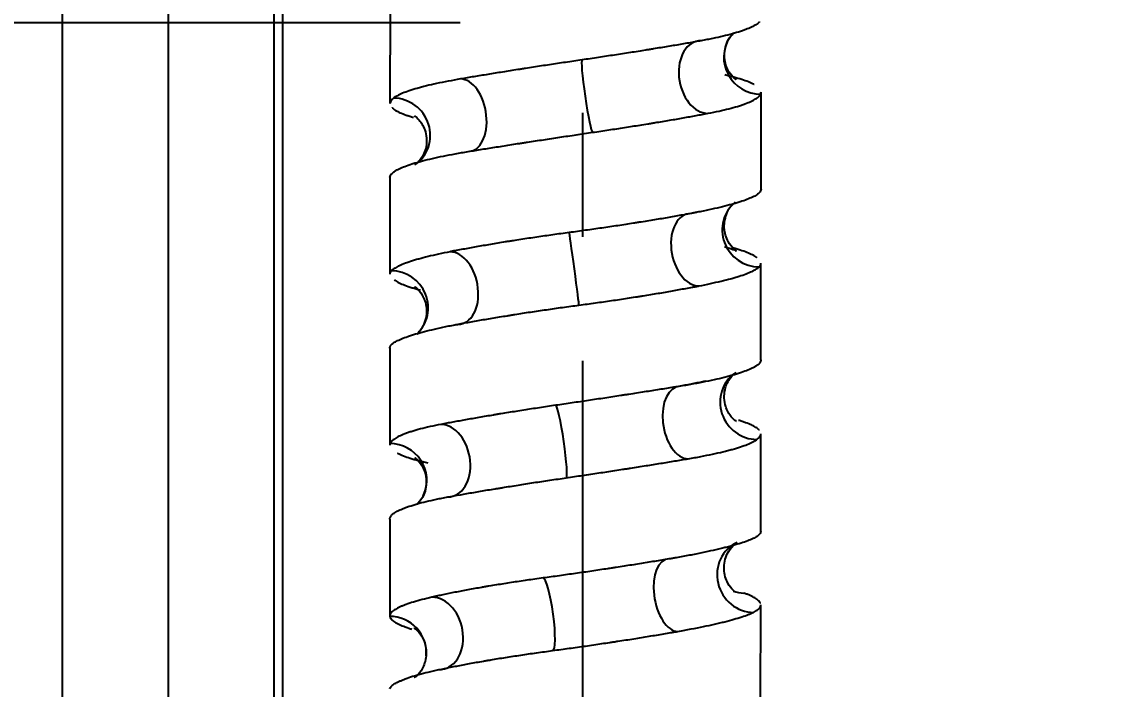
# Model space of a CAD drawing. Header units: millimetres. Extents: x 6110 to 6704, y -2661 to -1821.
# Drawn here: x 6332.27 to 6343.37, y -2348.56 to -2341.72 of the extents above; entities that cross this region are included whole.
import ezdxf

# ---------------------------------------------------------------- set-up
doc = ezdxf.new("R2010")
doc.units = ezdxf.units.MM
doc.header["$LTSCALE"] = 0.1
doc.linetypes.add('CENTERX2', pattern=[101.6, 63.5, -12.7, 12.7, -12.7])
doc.linetypes.add('HIDDEN2', pattern=[4.7625, 3.175, -1.5875])
doc.layers.add('1', color=4, linetype='HIDDEN2', lineweight=13)
doc.layers.add('DIM', color=3, linetype='Continuous', lineweight=9)
doc.layers.add('CENTER', color=1, linetype='CENTERX2')
doc.styles.get("Standard").update_dxf_attribs({"font": 'arial.ttf'})
doc.dimstyles.new('ISO-25', dxfattribs={"dimtxt": 2.5, "dimasz": 2.5, "dimexe": 1.25, "dimexo": 0.625, "dimtad": 1, "dimlfac": 5, "dimtxsty": 'Standard', "dimcen": 2.5, "dimadec": 0, "dimazin": 0, "dimtfac": 1, "dimtmove": 0, "dimatfit": 3, "dimfxl": 0, "dimarcsym": 0})

# ---------------------------------------------------------------- blocks, each defined once
blk = doc.blocks.new('*D85')
at = {"layer": 'Defpoints', "color": 0}
for p in [(6324.46, -2027.378), (6392.692, -2027.378), (6311.704, -2532.542)]:
    blk.add_point(p, dxfattribs=at)
at = {"layer": 'DIM', "color": 0, "lineweight": -2}
for p, q in [((6325.085, -2027.378), (6393.942, -2027.378)), ((6392.692, -2527.542), (6392.692, -2032.378)), ((6312.329, -2532.542), (6393.942, -2532.542))]:
    blk.add_line(p, q, dxfattribs=at)
at = {"layer": 'DIM', "color": 0}
for points in [[(6391.858, -2032.378), (6393.525, -2032.378), (6392.692, -2027.378)], [(6391.858, -2527.542), (6393.525, -2527.542), (6392.692, -2532.542)]]:
    blk.add_solid(points, dxfattribs=at)
at = {"layer": 'DIM', "color": 0, "insert": (6389.062, -2279.96), "char_height": 5, "attachment_point": 5, "rotation": 90}
blk.add_mtext('2020,7', dxfattribs=at)
blk = doc.blocks.new('*D93')
at = {"layer": 'Defpoints', "color": 0}
for p in [(6325.085, -2027.378), (6402.037, -2595.98), (6423.82, -2595.98)]:
    blk.add_point(p, dxfattribs=at)
at = {"layer": 'DIM', "color": 0, "lineweight": -2}
for p, q in [((6325.71, -2027.378), (6425.07, -2027.378)), ((6423.82, -2032.378), (6423.82, -2590.98)), ((6402.662, -2595.98), (6425.07, -2595.98))]:
    blk.add_line(p, q, dxfattribs=at)
at = {"layer": 'DIM', "color": 0}
for points in [[(6422.987, -2032.378), (6424.654, -2032.378), (6423.82, -2027.378)], [(6422.987, -2590.98), (6424.654, -2590.98), (6423.82, -2595.98)]]:
    blk.add_solid(points, dxfattribs=at)
at = {"layer": 'DIM', "color": 0, "insert": (6420.19, -2311.679), "char_height": 5, "attachment_point": 5, "rotation": 90}
blk.add_mtext('2274,4', dxfattribs=at)

msp = doc.modelspace()

# ---------------------------------------------------------------- hatches: boundary and pattern name
at = {"layer": 'DIM'}
h = msp.add_hatch(dxfattribs=at)
h.set_pattern_fill('ANSI31', color=2)
edge = h.paths.add_edge_path()
edge.add_line((6619.617, -2595.98), (6619.617, -1962.206))
edge.add_line((6634.617, -1966.11), (6619.617, -1966.11))
edge.add_line((6634.617, -2610.98), (6634.617, -1966.11))
edge.add_line((6634.617, -2610.98), (6184.457, -2610.98))
edge.add_line((6619.617, -2595.98), (6184.457, -2595.98))
edge.add_line((6184.457, -2610.98), (6184.457, -2595.98))

# ---------------------------------------------------------------- linework, layer by layer
at = {"layer": '1', "color": 7, "linetype": 'Continuous', "lineweight": -3}
for p, q in [((6334.85, -2226.51), (6334.85, -2393.225)), ((6334.939, -2226.51), (6334.939, -2393.225)), ((6332.686, -2394.48), (6332.686, -2226.539)), ((6333.768, -2226.528), (6333.768, -2393.229)), ((6336.04, -2341.564), (6336.039, -2342.559)), ((6320.757, -2341.73), (6336.757, -2341.73)), ((6339.839, -2343.437), (6339.839, -2342.443)), ((6336.039, -2343.318), (6336.038, -2344.307)), ((6339.837, -2345.184), (6339.838, -2344.195)), ((6336.038, -2345.065), (6336.037, -2346.058)), ((6339.836, -2346.938), (6339.837, -2345.942)), ((6336.036, -2346.817), (6336.036, -2347.808)), ((6339.835, -2348.684), (6339.836, -2347.695))]:
    msp.add_line(p, q, dxfattribs=at)
for centre, major_axis, ratio, start_param, end_param in [((6339.26, -2342.288), (0.069, -0.369), 0.68985, 3.013507, 6.154782), ((6339.831, -2342.091), (0.313, -0.206), 0.984842, 3.140149, 5.298348), ((6338.06, -2342.483), (0.054, -0.371), 0.061862, 3.133936, 6.272522), ((6336.801, -2342.679), (0.062, -0.37), 0.593418, 6.183823, 9.325344), ((6336.086, -2342.875), (0.208, -0.312), 0.965241, 0.000554, 2.567663), ((6339.812, -2343.861), (0.237, -0.291), 0.977593, 3.143141, 5.609448), ((6339.161, -2344.057), (0.07, -0.368), 0.63607, 3.021912, 6.160511), ((6337.925, -2344.253), (0.05, -0.372), 0.006233, 6.282227, 9.423756), ((6336.695, -2344.449), (0.071, -0.368), 0.647644, 6.159943, 9.298232), ((6336.06, -2344.645), (0.248, -0.281), 0.979574, 0.02337, 2.427346), ((6339.784, -2345.63), (0.198, -0.318), 0.9618, 3.190735, 5.740808), ((6339.054, -2345.827), (0.061, -0.37), 0.58339, 3.045109, 6.186647), ((6337.79, -2346.022), (0.054, -0.371), 0.077043, 6.273565, 9.411867), ((6336.596, -2346.218), (0.07, -0.368), 0.698825, 6.151494, 9.29281), ((6336.043, -2346.414), (0.328, -0.181), 0.986184, 0.07594, 2.079262), ((6336.043, -2346.414), (0.328, -0.181), 0.986184, 0.005127, 0.075943), ((6339.747, -2347.4), (0.153, -0.343), 0.945123, 3.141639, 5.884159), ((6338.942, -2347.596), (0.064, -0.37), 0.523658, 3.052936, 6.191249), ((6337.656, -2347.792), (0.05, -0.372), 0.14509, 6.263468, 9.4048), ((6339.686, -2347.203), (0.133, 0.351), 0.911804, 3.141529, 3.47138), ((6336.504, -2347.988), (0.081, -0.366), 0.746064, 6.119747, 9.258379), ((6336.036, -2348.184), (0.373, -0.034), 0.991014, 6.282737, 7.944027)]:
    msp.add_ellipse(centre, major_axis=major_axis, ratio=ratio, start_param=start_param, end_param=end_param, dxfattribs=at)
for points, knots in [([(6339.825, -2341.72), (6339.818, -2341.729), (6339.809, -2341.737), (6339.785, -2341.753), (6339.757, -2341.77), (6339.72, -2341.787), (6339.688, -2341.799), (6339.677, -2341.803), (6339.66, -2341.81), (6339.654, -2341.812), (6339.641, -2341.816), (6339.635, -2341.818), (6339.603, -2341.829), (6339.575, -2341.837), (6339.516, -2341.853), (6339.452, -2341.869), (6339.381, -2341.885), (6339.325, -2341.897), (6339.305, -2341.901), (6339.266, -2341.908), (6339.246, -2341.912), (6339.225, -2341.916)], [0, 0, 0, 0, 0.125, 0.125, 0.25, 0.375, 0.375, 0.4375, 0.4375, 0.46875, 0.46875, 0.5, 0.5, 0.625, 0.625, 0.75, 0.875, 0.875, 0.9375, 0.9375, 1, 1, 1, 1]), ([(6339.225, -2341.916), (6339.183, -2341.923), (6339.14, -2341.931), (6339.051, -2341.947), (6338.959, -2341.963), (6338.862, -2341.979), (6338.787, -2341.991), (6338.749, -2341.997), (6338.711, -2342.004), (6338.685, -2342.008), (6338.672, -2342.01), (6338.606, -2342.021), (6338.554, -2342.029), (6338.447, -2342.046), (6338.339, -2342.062), (6338.229, -2342.079), (6338.118, -2342.096), (6338.062, -2342.104), (6338.006, -2342.112)], [0, 0, 0, 0, 0.125, 0.125, 0.25, 0.375, 0.375, 0.4375, 0.46875, 0.46875, 0.5, 0.5, 0.625, 0.625, 0.75, 0.875, 0.875, 1, 1, 1, 1]), ([(6339.587, -2342.315), (6339.587, -2342.315), (6339.577, -2342.309), (6339.52, -2342.259), (6339.456, -2342.129), (6339.468, -2341.978), (6339.502, -2341.908), (6339.517, -2341.885)], [0, 0, 0, 0, 0.174398, 0.375514, 0.598672, 0.859313, 1, 1, 1, 1]), ([(6338.006, -2342.112), (6337.949, -2342.12), (6337.893, -2342.129), (6337.782, -2342.145), (6337.672, -2342.162), (6337.563, -2342.178), (6337.482, -2342.191), (6337.455, -2342.195), (6337.414, -2342.201), (6337.401, -2342.203), (6337.374, -2342.208), (6337.361, -2342.21), (6337.294, -2342.22), (6337.242, -2342.228), (6337.14, -2342.245), (6337.04, -2342.261), (6336.944, -2342.277), (6336.874, -2342.288), (6336.851, -2342.292), (6336.806, -2342.3), (6336.783, -2342.304), (6336.761, -2342.307)], [0, 0, 0, 0, 0.125, 0.125, 0.25, 0.375, 0.375, 0.4375, 0.4375, 0.46875, 0.46875, 0.5, 0.5, 0.625, 0.625, 0.75, 0.875, 0.875, 0.9375, 0.9375, 1, 1, 1, 1]), ([(6339.769, -2342.365), (6339.767, -2342.364), (6339.765, -2342.363), (6339.747, -2342.354), (6339.729, -2342.346), (6339.689, -2342.329), (6339.644, -2342.313), (6339.59, -2342.297), (6339.547, -2342.285), (6339.532, -2342.282), (6339.5, -2342.274), (6339.484, -2342.27), (6339.467, -2342.266)], [0, 0, 0, 0, 0.029862, 0.029862, 0.272397, 0.272397, 0.514931, 0.757466, 0.757466, 0.878733, 0.878733, 1, 1, 1, 1]), ([(6336.761, -2342.307), (6336.716, -2342.315), (6336.674, -2342.323), (6336.593, -2342.338), (6336.515, -2342.354), (6336.445, -2342.37), (6336.395, -2342.383), (6336.37, -2342.389), (6336.347, -2342.395), (6336.332, -2342.399), (6336.324, -2342.402), (6336.288, -2342.412), (6336.261, -2342.42), (6336.211, -2342.437), (6336.166, -2342.454), (6336.13, -2342.471), (6336.107, -2342.483), (6336.1, -2342.488), (6336.09, -2342.494), (6336.086, -2342.496), (6336.08, -2342.5), (6336.078, -2342.502), (6336.075, -2342.504)], [0, 0, 0, 0, 0.125, 0.125, 0.25, 0.375, 0.375, 0.4375, 0.46875, 0.46875, 0.5, 0.5, 0.625, 0.625, 0.75, 0.875, 0.875, 0.9375, 0.9375, 0.96875, 0.96875, 1, 1, 1, 1]), ([(6339.296, -2342.659), (6339.336, -2342.652), (6339.373, -2342.644), (6339.445, -2342.628), (6339.512, -2342.612), (6339.57, -2342.596), (6339.612, -2342.584), (6339.631, -2342.578), (6339.65, -2342.571), (6339.662, -2342.567), (6339.668, -2342.565), (6339.697, -2342.554), (6339.717, -2342.546), (6339.754, -2342.529), (6339.785, -2342.512), (6339.808, -2342.496), (6339.825, -2342.479), (6339.831, -2342.471), (6339.835, -2342.462)], [0, 0, 0, 0, 0.125, 0.125, 0.25, 0.375, 0.375, 0.4375, 0.46875, 0.46875, 0.5, 0.5, 0.625, 0.625, 0.75, 0.875, 0.875, 1, 1, 1, 1]), ([(6336.075, -2342.504), (6336.064, -2342.512), (6336.056, -2342.521), (6336.044, -2342.537), (6336.04, -2342.547), (6336.039, -2342.557), (6336.039, -2342.559)], [0, 0, 0, 0, 0.452947, 0.452947, 0.905893, 1, 1, 1, 1]), ([(6336.06, -2342.601), (6336.061, -2342.602), (6336.062, -2342.603), (6336.072, -2342.613), (6336.083, -2342.621), (6336.11, -2342.637), (6336.142, -2342.654), (6336.183, -2342.669), (6336.217, -2342.681), (6336.229, -2342.685), (6336.254, -2342.693), (6336.267, -2342.697), (6336.281, -2342.7)], [0, 0, 0, 0, 0.030306, 0.030306, 0.272729, 0.272729, 0.515153, 0.757576, 0.757576, 0.878788, 0.878788, 1, 1, 1, 1]), ([(6336.288, -2342.686), (6336.288, -2342.686), (6336.294, -2342.689), (6336.336, -2342.719), (6336.41, -2342.83), (6336.424, -2342.999), (6336.365, -2343.12), (6336.329, -2343.157), (6336.319, -2343.167)], [0, 0, 0, 0, 0.097503, 0.274812, 0.460683, 0.687843, 0.888023, 1, 1, 1, 1]), ([(6338.114, -2342.854), (6338.17, -2342.846), (6338.225, -2342.838), (6338.334, -2342.821), (6338.442, -2342.805), (6338.548, -2342.788), (6338.626, -2342.776), (6338.652, -2342.772), (6338.691, -2342.765), (6338.703, -2342.763), (6338.729, -2342.759), (6338.742, -2342.757), (6338.805, -2342.746), (6338.854, -2342.738), (6338.95, -2342.722), (6339.043, -2342.706), (6339.131, -2342.69), (6339.194, -2342.678), (6339.215, -2342.674), (6339.256, -2342.667), (6339.276, -2342.663), (6339.296, -2342.659)], [0, 0, 0, 0, 0.125, 0.125, 0.25, 0.375, 0.375, 0.4375, 0.4375, 0.46875, 0.46875, 0.5, 0.5, 0.625, 0.625, 0.75, 0.875, 0.875, 0.9375, 0.9375, 1, 1, 1, 1]), ([(6336.84, -2343.051), (6336.887, -2343.043), (6336.934, -2343.035), (6337.031, -2343.02), (6337.13, -2343.004), (6337.234, -2342.988), (6337.313, -2342.975), (6337.339, -2342.971), (6337.38, -2342.965), (6337.393, -2342.963), (6337.42, -2342.959), (6337.434, -2342.957), (6337.502, -2342.946), (6337.557, -2342.938), (6337.667, -2342.921), (6337.778, -2342.904), (6337.889, -2342.888), (6338.001, -2342.871), (6338.057, -2342.863), (6338.114, -2342.854)], [0, 0, 0, 0, 0.125, 0.125, 0.25, 0.375, 0.375, 0.4375, 0.4375, 0.46875, 0.46875, 0.5, 0.5, 0.625, 0.625, 0.75, 0.875, 0.875, 1, 1, 1, 1]), ([(6336.098, -2343.246), (6336.112, -2343.238), (6336.128, -2343.23), (6336.165, -2343.213), (6336.207, -2343.197), (6336.257, -2343.18), (6336.298, -2343.167), (6336.312, -2343.163), (6336.335, -2343.157), (6336.342, -2343.155), (6336.358, -2343.151), (6336.365, -2343.149), (6336.405, -2343.138), (6336.439, -2343.13), (6336.509, -2343.113), (6336.584, -2343.097), (6336.665, -2343.082), (6336.729, -2343.07), (6336.751, -2343.066), (6336.795, -2343.058), (6336.817, -2343.055), (6336.84, -2343.051)], [0, 0, 0, 0, 0.125, 0.125, 0.25, 0.375, 0.375, 0.4375, 0.4375, 0.46875, 0.46875, 0.5, 0.5, 0.625, 0.625, 0.75, 0.875, 0.875, 0.9375, 0.9375, 1, 1, 1, 1]), ([(6336.039, -2343.318), (6336.039, -2343.311), (6336.042, -2343.295), (6336.055, -2343.28), (6336.068, -2343.267), (6336.073, -2343.263), (6336.082, -2343.257), (6336.085, -2343.255), (6336.091, -2343.25), (6336.095, -2343.248), (6336.098, -2343.246)], [0, 0, 0, 0, 0.296421, 0.64821, 0.64821, 0.824105, 0.824105, 0.912053, 0.912053, 1, 1, 1, 1]), ([(6339.804, -2343.489), (6339.793, -2343.497), (6339.78, -2343.505), (6339.748, -2343.52), (6339.713, -2343.536), (6339.668, -2343.552), (6339.631, -2343.565), (6339.618, -2343.569), (6339.597, -2343.575), (6339.59, -2343.577), (6339.576, -2343.581), (6339.569, -2343.584), (6339.532, -2343.594), (6339.501, -2343.602), (6339.435, -2343.619), (6339.365, -2343.636), (6339.287, -2343.653), (6339.226, -2343.665), (6339.205, -2343.669), (6339.174, -2343.676), (6339.163, -2343.678), (6339.141, -2343.682), (6339.13, -2343.684), (6339.119, -2343.686)], [0, 0, 0, 0, 0.125, 0.125, 0.25, 0.375, 0.375, 0.4375, 0.4375, 0.46875, 0.46875, 0.5, 0.5, 0.625, 0.625, 0.75, 0.875, 0.875, 0.9375, 0.9375, 0.96875, 0.96875, 1, 1, 1, 1]), ([(6339.839, -2343.438), (6339.839, -2343.44), (6339.838, -2343.449), (6339.834, -2343.458), (6339.823, -2343.474), (6339.814, -2343.482), (6339.804, -2343.489)], [0, 0, 0, 0, 0.087637, 0.543818, 0.543818, 1, 1, 1, 1]), ([(6339.119, -2343.686), (6339.075, -2343.694), (6339.03, -2343.702), (6338.937, -2343.719), (6338.841, -2343.736), (6338.741, -2343.752), (6338.664, -2343.765), (6338.639, -2343.769), (6338.599, -2343.775), (6338.586, -2343.777), (6338.56, -2343.781), (6338.546, -2343.784), (6338.48, -2343.794), (6338.426, -2343.802), (6338.318, -2343.819), (6338.209, -2343.835), (6338.098, -2343.85), (6337.987, -2343.866), (6337.931, -2343.874), (6337.875, -2343.881)], [0, 0, 0, 0, 0.125, 0.125, 0.25, 0.375, 0.375, 0.4375, 0.4375, 0.46875, 0.46875, 0.5, 0.5, 0.625, 0.625, 0.75, 0.875, 0.875, 1, 1, 1, 1]), ([(6339.465, -2344.025), (6339.503, -2344.037), (6339.562, -2344.055), (6339.596, -2344.074), (6339.562, -2344.055), (6339.495, -2343.978), (6339.449, -2343.832), (6339.472, -2343.723), (6339.493, -2343.677)], [0, 0, 0, 0, 0.194379, 0.404429, 0.547427, 0.681502, 0.834881, 1, 1, 1, 1]), ([(6337.875, -2343.881), (6337.818, -2343.889), (6337.762, -2343.896), (6337.651, -2343.912), (6337.541, -2343.928), (6337.433, -2343.944), (6337.352, -2343.956), (6337.326, -2343.96), (6337.286, -2343.967), (6337.273, -2343.969), (6337.246, -2343.973), (6337.233, -2343.975), (6337.168, -2343.986), (6337.117, -2343.994), (6337.018, -2344.011), (6336.921, -2344.028), (6336.829, -2344.044), (6336.762, -2344.057), (6336.74, -2344.061), (6336.708, -2344.067), (6336.697, -2344.069), (6336.676, -2344.073), (6336.665, -2344.075), (6336.655, -2344.078)], [0, 0, 0, 0, 0.125, 0.125, 0.25, 0.375, 0.375, 0.4375, 0.4375, 0.46875, 0.46875, 0.5, 0.5, 0.625, 0.625, 0.75, 0.875, 0.875, 0.9375, 0.9375, 0.96875, 0.96875, 1, 1, 1, 1]), ([(6339.8, -2344.14), (6339.798, -2344.139), (6339.797, -2344.137), (6339.783, -2344.128), (6339.768, -2344.119), (6339.735, -2344.102), (6339.697, -2344.085), (6339.65, -2344.069), (6339.611, -2344.056), (6339.597, -2344.052), (6339.576, -2344.046), (6339.569, -2344.044), (6339.554, -2344.039), (6339.547, -2344.037), (6339.539, -2344.035)], [0, 0, 0, 0, 0.039643, 0.039643, 0.279732, 0.279732, 0.519821, 0.759911, 0.759911, 0.879955, 0.879955, 0.939978, 0.939978, 1, 1, 1, 1]), ([(6336.655, -2344.078), (6336.613, -2344.086), (6336.574, -2344.094), (6336.499, -2344.111), (6336.427, -2344.127), (6336.364, -2344.144), (6336.319, -2344.156), (6336.297, -2344.163), (6336.277, -2344.169), (6336.263, -2344.173), (6336.257, -2344.175), (6336.224, -2344.186), (6336.201, -2344.194), (6336.159, -2344.21), (6336.121, -2344.227), (6336.093, -2344.242), (6336.07, -2344.258), (6336.06, -2344.266), (6336.053, -2344.273)], [0, 0, 0, 0, 0.125, 0.125, 0.25, 0.375, 0.375, 0.4375, 0.46875, 0.46875, 0.5, 0.5, 0.625, 0.625, 0.75, 0.875, 0.875, 1, 1, 1, 1]), ([(6336.053, -2344.273), (6336.046, -2344.281), (6336.041, -2344.288), (6336.038, -2344.3), (6336.038, -2344.303), (6336.038, -2344.306)], [0, 0, 0, 0, 0.709607, 0.709607, 1, 1, 1, 1]), ([(6339.202, -2344.428), (6339.244, -2344.42), (6339.284, -2344.412), (6339.36, -2344.395), (6339.433, -2344.378), (6339.497, -2344.362), (6339.543, -2344.349), (6339.565, -2344.343), (6339.586, -2344.337), (6339.6, -2344.332), (6339.607, -2344.33), (6339.64, -2344.32), (6339.664, -2344.312), (6339.708, -2344.295), (6339.747, -2344.279), (6339.776, -2344.263), (6339.802, -2344.248), (6339.812, -2344.24), (6339.82, -2344.233)], [0, 0, 0, 0, 0.125, 0.125, 0.25, 0.375, 0.375, 0.4375, 0.46875, 0.46875, 0.5, 0.5, 0.625, 0.625, 0.75, 0.875, 0.875, 1, 1, 1, 1]), ([(6339.82, -2344.233), (6339.827, -2344.225), (6339.833, -2344.217), (6339.837, -2344.205), (6339.838, -2344.2), (6339.838, -2344.196)], [0, 0, 0, 0, 0.636377, 0.636377, 1, 1, 1, 1]), ([(6336.081, -2344.366), (6336.083, -2344.367), (6336.085, -2344.368), (6336.1, -2344.378), (6336.115, -2344.387), (6336.15, -2344.404), (6336.19, -2344.42), (6336.238, -2344.437), (6336.278, -2344.45), (6336.292, -2344.454), (6336.314, -2344.46), (6336.321, -2344.462), (6336.336, -2344.466), (6336.344, -2344.469), (6336.351, -2344.471)], [0, 0, 0, 0, 0.03921, 0.03921, 0.279408, 0.279408, 0.519605, 0.759803, 0.759803, 0.879901, 0.879901, 0.939951, 0.939951, 1, 1, 1, 1]), ([(6336.291, -2344.434), (6336.291, -2344.434), (6336.292, -2344.435), (6336.309, -2344.444), (6336.375, -2344.515), (6336.426, -2344.657), (6336.399, -2344.818), (6336.338, -2344.898), (6336.313, -2344.922), (6336.309, -2344.926)], [0, 0, 0, 0, 0.012322, 0.197347, 0.367598, 0.561564, 0.779982, 0.958731, 1, 1, 1, 1]), ([(6337.974, -2344.624), (6338.031, -2344.617), (6338.087, -2344.609), (6338.199, -2344.594), (6338.309, -2344.578), (6338.418, -2344.562), (6338.498, -2344.549), (6338.525, -2344.545), (6338.565, -2344.539), (6338.578, -2344.537), (6338.605, -2344.533), (6338.618, -2344.53), (6338.684, -2344.52), (6338.735, -2344.512), (6338.835, -2344.495), (6338.933, -2344.478), (6339.025, -2344.461), (6339.093, -2344.449), (6339.115, -2344.445), (6339.148, -2344.438), (6339.159, -2344.436), (6339.181, -2344.432), (6339.191, -2344.43), (6339.202, -2344.428)], [0, 0, 0, 0, 0.125, 0.125, 0.25, 0.375, 0.375, 0.4375, 0.4375, 0.46875, 0.46875, 0.5, 0.5, 0.625, 0.625, 0.75, 0.875, 0.875, 0.9375, 0.9375, 0.96875, 0.96875, 1, 1, 1, 1]), ([(6336.737, -2344.82), (6336.78, -2344.811), (6336.825, -2344.803), (6336.917, -2344.787), (6337.012, -2344.77), (6337.111, -2344.753), (6337.187, -2344.741), (6337.226, -2344.735), (6337.265, -2344.728), (6337.291, -2344.724), (6337.305, -2344.722), (6337.371, -2344.712), (6337.424, -2344.703), (6337.532, -2344.687), (6337.641, -2344.671), (6337.751, -2344.655), (6337.862, -2344.64), (6337.918, -2344.632), (6337.974, -2344.624)], [0, 0, 0, 0, 0.125, 0.125, 0.25, 0.375, 0.375, 0.4375, 0.46875, 0.46875, 0.5, 0.5, 0.625, 0.625, 0.75, 0.875, 0.875, 1, 1, 1, 1]), ([(6336.068, -2345.016), (6336.078, -2345.009), (6336.09, -2345.001), (6336.12, -2344.986), (6336.154, -2344.97), (6336.197, -2344.953), (6336.233, -2344.941), (6336.246, -2344.937), (6336.266, -2344.931), (6336.273, -2344.928), (6336.286, -2344.924), (6336.294, -2344.922), (6336.329, -2344.912), (6336.36, -2344.903), (6336.425, -2344.886), (6336.494, -2344.87), (6336.57, -2344.853), (6336.631, -2344.84), (6336.651, -2344.836), (6336.683, -2344.83), (6336.693, -2344.828), (6336.715, -2344.824), (6336.726, -2344.822), (6336.737, -2344.82)], [0, 0, 0, 0, 0.125, 0.125, 0.25, 0.375, 0.375, 0.4375, 0.4375, 0.46875, 0.46875, 0.5, 0.5, 0.625, 0.625, 0.75, 0.875, 0.875, 0.9375, 0.9375, 0.96875, 0.96875, 1, 1, 1, 1]), ([(6336.038, -2345.064), (6336.038, -2345.064), (6336.038, -2345.055), (6336.04, -2345.047), (6336.05, -2345.032), (6336.058, -2345.024), (6336.068, -2345.016)], [0, 0, 0, 0, 0.01375, 0.506875, 0.506875, 1, 1, 1, 1]), ([(6339.771, -2345.259), (6339.756, -2345.268), (6339.739, -2345.276), (6339.701, -2345.292), (6339.658, -2345.309), (6339.606, -2345.326), (6339.564, -2345.338), (6339.55, -2345.342), (6339.527, -2345.349), (6339.519, -2345.351), (6339.504, -2345.355), (6339.496, -2345.357), (6339.455, -2345.368), (6339.421, -2345.376), (6339.349, -2345.392), (6339.273, -2345.408), (6339.191, -2345.424), (6339.126, -2345.436), (6339.104, -2345.44), (6339.06, -2345.447), (6339.037, -2345.451), (6339.014, -2345.455)], [0, 0, 0, 0, 0.125, 0.125, 0.25, 0.375, 0.375, 0.4375, 0.4375, 0.46875, 0.46875, 0.5, 0.5, 0.625, 0.625, 0.75, 0.875, 0.875, 0.9375, 0.9375, 1, 1, 1, 1]), ([(6339.837, -2345.184), (6339.837, -2345.184), (6339.837, -2345.184), (6339.837, -2345.193), (6339.833, -2345.209), (6339.818, -2345.226), (6339.803, -2345.239), (6339.798, -2345.243), (6339.788, -2345.249), (6339.785, -2345.251), (6339.778, -2345.255), (6339.775, -2345.257), (6339.771, -2345.259)], [0, 0, 0, 0, 0.000796, 0.000796, 0.333864, 0.666932, 0.666932, 0.833466, 0.833466, 0.916733, 0.916733, 1, 1, 1, 1]), ([(6339.589, -2345.817), (6339.589, -2345.817), (6339.582, -2345.813), (6339.535, -2345.778), (6339.463, -2345.661), (6339.455, -2345.492), (6339.522, -2345.364), (6339.571, -2345.323), (6339.583, -2345.313), (6339.586, -2345.312)], [0, 0, 0, 0, 0.099302, 0.252612, 0.416627, 0.614659, 0.786386, 0.929106, 1, 1, 1, 1]), ([(6339.014, -2345.455), (6338.967, -2345.462), (6338.919, -2345.47), (6338.821, -2345.486), (6338.721, -2345.502), (6338.618, -2345.518), (6338.538, -2345.53), (6338.511, -2345.534), (6338.471, -2345.541), (6338.457, -2345.543), (6338.43, -2345.547), (6338.416, -2345.549), (6338.348, -2345.56), (6338.293, -2345.568), (6338.183, -2345.585), (6338.072, -2345.601), (6337.961, -2345.618), (6337.849, -2345.635), (6337.793, -2345.643), (6337.736, -2345.651)], [0, 0, 0, 0, 0.125, 0.125, 0.25, 0.375, 0.375, 0.4375, 0.4375, 0.46875, 0.46875, 0.5, 0.5, 0.625, 0.625, 0.75, 0.875, 0.875, 1, 1, 1, 1]), ([(6339.27, -2345.404), (6339.26, -2345.406), (6339.177, -2345.424), (6339.083, -2345.441), (6338.993, -2345.457)], [0, 0, 0, 0, 0.127964, 1, 1, 1, 1]), ([(6337.736, -2345.651), (6337.68, -2345.659), (6337.625, -2345.668), (6337.516, -2345.684), (6337.408, -2345.701), (6337.303, -2345.717), (6337.225, -2345.73), (6337.2, -2345.734), (6337.161, -2345.74), (6337.148, -2345.742), (6337.123, -2345.747), (6337.11, -2345.749), (6337.047, -2345.759), (6336.998, -2345.767), (6336.903, -2345.784), (6336.811, -2345.8), (6336.725, -2345.816), (6336.662, -2345.827), (6336.641, -2345.831), (6336.601, -2345.839), (6336.581, -2345.843), (6336.561, -2345.846)], [0, 0, 0, 0, 0.125, 0.125, 0.25, 0.375, 0.375, 0.4375, 0.4375, 0.46875, 0.46875, 0.5, 0.5, 0.625, 0.625, 0.75, 0.875, 0.875, 0.9375, 0.9375, 1, 1, 1, 1]), ([(6339.82, -2345.905), (6339.819, -2345.904), (6339.818, -2345.903), (6339.809, -2345.893), (6339.799, -2345.885), (6339.773, -2345.868), (6339.743, -2345.852), (6339.704, -2345.836), (6339.67, -2345.825), (6339.659, -2345.821), (6339.634, -2345.813), (6339.621, -2345.809), (6339.608, -2345.805)], [0, 0, 0, 0, 0.029888, 0.029888, 0.272416, 0.272416, 0.514944, 0.757472, 0.757472, 0.878736, 0.878736, 1, 1, 1, 1]), ([(6336.561, -2345.846), (6336.522, -2345.854), (6336.485, -2345.862), (6336.415, -2345.877), (6336.35, -2345.893), (6336.292, -2345.91), (6336.252, -2345.922), (6336.233, -2345.928), (6336.215, -2345.934), (6336.203, -2345.939), (6336.197, -2345.941), (6336.169, -2345.951), (6336.15, -2345.96), (6336.115, -2345.977), (6336.085, -2345.993), (6336.064, -2346.01), (6336.048, -2346.027), (6336.043, -2346.035), (6336.04, -2346.043)], [0, 0, 0, 0, 0.125, 0.125, 0.25, 0.375, 0.375, 0.4375, 0.46875, 0.46875, 0.5, 0.5, 0.625, 0.625, 0.75, 0.875, 0.875, 1, 1, 1, 1]), ([(6339.094, -2346.198), (6339.139, -2346.191), (6339.182, -2346.183), (6339.264, -2346.167), (6339.343, -2346.151), (6339.415, -2346.135), (6339.466, -2346.123), (6339.491, -2346.117), (6339.514, -2346.11), (6339.53, -2346.106), (6339.537, -2346.104), (6339.575, -2346.094), (6339.603, -2346.085), (6339.654, -2346.068), (6339.7, -2346.052), (6339.738, -2346.035), (6339.762, -2346.022), (6339.77, -2346.018), (6339.78, -2346.012), (6339.784, -2346.01), (6339.79, -2346.006), (6339.793, -2346.004), (6339.796, -2346.001)], [0, 0, 0, 0, 0.125, 0.125, 0.25, 0.375, 0.375, 0.4375, 0.46875, 0.46875, 0.5, 0.5, 0.625, 0.625, 0.75, 0.875, 0.875, 0.9375, 0.9375, 0.96875, 0.96875, 1, 1, 1, 1]), ([(6339.796, -2346.001), (6339.808, -2345.993), (6339.817, -2345.985), (6339.83, -2345.968), (6339.836, -2345.957), (6339.837, -2345.946), (6339.837, -2345.943)], [0, 0, 0, 0, 0.422096, 0.422096, 0.844192, 1, 1, 1, 1]), ([(6336.115, -2346.14), (6336.117, -2346.141), (6336.119, -2346.142), (6336.137, -2346.152), (6336.156, -2346.16), (6336.198, -2346.177), (6336.244, -2346.193), (6336.299, -2346.209), (6336.344, -2346.22), (6336.359, -2346.224), (6336.391, -2346.232), (6336.408, -2346.236), (6336.425, -2346.24)], [0, 0, 0, 0, 0.030391, 0.030391, 0.272793, 0.272793, 0.515195, 0.757598, 0.757598, 0.878799, 0.878799, 1, 1, 1, 1]), ([(6336.29, -2346.187), (6336.29, -2346.187), (6336.299, -2346.192), (6336.351, -2346.237), (6336.418, -2346.362), (6336.412, -2346.506), (6336.383, -2346.575), (6336.371, -2346.596)], [0, 0, 0, 0, 0.165844, 0.376912, 0.607793, 0.881537, 1, 1, 1, 1]), ([(6337.844, -2346.393), (6337.901, -2346.385), (6337.956, -2346.377), (6338.067, -2346.36), (6338.178, -2346.344), (6338.287, -2346.327), (6338.369, -2346.315), (6338.396, -2346.311), (6338.436, -2346.304), (6338.45, -2346.302), (6338.477, -2346.298), (6338.49, -2346.296), (6338.557, -2346.285), (6338.61, -2346.277), (6338.712, -2346.261), (6338.813, -2346.245), (6338.909, -2346.229), (6338.98, -2346.217), (6339.003, -2346.213), (6339.049, -2346.206), (6339.072, -2346.202), (6339.094, -2346.198)], [0, 0, 0, 0, 0.125, 0.125, 0.25, 0.375, 0.375, 0.4375, 0.4375, 0.46875, 0.46875, 0.5, 0.5, 0.625, 0.625, 0.75, 0.875, 0.875, 0.9375, 0.9375, 1, 1, 1, 1]), ([(6336.632, -2346.59), (6336.673, -2346.582), (6336.716, -2346.574), (6336.804, -2346.559), (6336.895, -2346.543), (6336.991, -2346.527), (6337.065, -2346.514), (6337.103, -2346.508), (6337.141, -2346.502), (6337.167, -2346.498), (6337.18, -2346.496), (6337.245, -2346.485), (6337.297, -2346.477), (6337.404, -2346.46), (6337.511, -2346.443), (6337.621, -2346.426), (6337.732, -2346.41), (6337.788, -2346.402), (6337.844, -2346.393)], [0, 0, 0, 0, 0.125, 0.125, 0.25, 0.375, 0.375, 0.4375, 0.46875, 0.46875, 0.5, 0.5, 0.625, 0.625, 0.75, 0.875, 0.875, 1, 1, 1, 1]), ([(6336.048, -2346.785), (6336.054, -2346.777), (6336.063, -2346.769), (6336.085, -2346.752), (6336.111, -2346.736), (6336.147, -2346.719), (6336.178, -2346.707), (6336.188, -2346.702), (6336.205, -2346.696), (6336.211, -2346.694), (6336.223, -2346.69), (6336.229, -2346.688), (6336.261, -2346.677), (6336.288, -2346.669), (6336.346, -2346.652), (6336.408, -2346.636), (6336.478, -2346.621), (6336.533, -2346.609), (6336.552, -2346.605), (6336.591, -2346.597), (6336.611, -2346.594), (6336.632, -2346.59)], [0, 0, 0, 0, 0.125, 0.125, 0.25, 0.375, 0.375, 0.4375, 0.4375, 0.46875, 0.46875, 0.5, 0.5, 0.625, 0.625, 0.75, 0.875, 0.875, 0.9375, 0.9375, 1, 1, 1, 1]), ([(6336.371, -2346.596), (6336.349, -2346.627), (6336.332, -2346.651), (6336.317, -2346.666), (6336.317, -2346.666)], [0, 0, 0, 0, 0.983192, 1, 1, 1, 1]), ([(6336.036, -2346.816), (6336.036, -2346.814), (6336.036, -2346.812), (6336.038, -2346.802), (6336.042, -2346.794), (6336.048, -2346.785)], [0, 0, 0, 0, 0.188649, 0.188649, 1, 1, 1, 1]), ([(6339.836, -2346.938), (6339.836, -2346.944), (6339.835, -2346.951), (6339.828, -2346.965), (6339.815, -2346.982), (6339.793, -2346.997), (6339.773, -2347.009), (6339.766, -2347.013), (6339.75, -2347.021), (6339.741, -2347.025), (6339.732, -2347.028)], [0, 0, 0, 0, 0.208602, 0.208602, 0.472401, 0.736201, 0.736201, 0.8681, 0.8681, 1, 1, 1, 1]), ([(6339.732, -2347.028), (6339.713, -2347.036), (6339.693, -2347.044), (6339.647, -2347.059), (6339.597, -2347.075), (6339.538, -2347.091), (6339.49, -2347.104), (6339.474, -2347.108), (6339.449, -2347.114), (6339.44, -2347.116), (6339.423, -2347.12), (6339.414, -2347.123), (6339.369, -2347.133), (6339.332, -2347.141), (6339.254, -2347.158), (6339.172, -2347.175), (6339.084, -2347.192), (6339.015, -2347.204), (6338.992, -2347.208), (6338.957, -2347.215), (6338.945, -2347.217), (6338.921, -2347.221), (6338.908, -2347.223), (6338.896, -2347.225)], [0, 0, 0, 0, 0.125, 0.125, 0.25, 0.375, 0.375, 0.4375, 0.4375, 0.46875, 0.46875, 0.5, 0.5, 0.625, 0.625, 0.75, 0.875, 0.875, 0.9375, 0.9375, 0.96875, 0.96875, 1, 1, 1, 1]), ([(6339.583, -2347.567), (6339.583, -2347.567), (6339.581, -2347.565), (6339.562, -2347.556), (6339.492, -2347.478), (6339.446, -2347.329), (6339.482, -2347.171), (6339.552, -2347.086), (6339.578, -2347.068), (6339.585, -2347.063)], [0, 0, 0, 0, 0.018167, 0.186834, 0.345665, 0.527573, 0.72424, 0.885121, 1, 1, 1, 1]), ([(6338.896, -2347.225), (6338.848, -2347.233), (6338.798, -2347.241), (6338.697, -2347.258), (6338.595, -2347.275), (6338.489, -2347.291), (6338.409, -2347.304), (6338.381, -2347.308), (6338.34, -2347.314), (6338.327, -2347.316), (6338.299, -2347.32), (6338.285, -2347.323), (6338.216, -2347.333), (6338.161, -2347.341), (6338.05, -2347.358), (6337.94, -2347.374), (6337.829, -2347.389), (6337.718, -2347.405), (6337.663, -2347.413), (6337.607, -2347.42)], [0, 0, 0, 0, 0.125, 0.125, 0.25, 0.375, 0.375, 0.4375, 0.4375, 0.46875, 0.46875, 0.5, 0.5, 0.625, 0.625, 0.75, 0.875, 0.875, 1, 1, 1, 1]), ([(6337.607, -2347.42), (6337.551, -2347.428), (6337.496, -2347.435), (6337.388, -2347.451), (6337.282, -2347.467), (6337.179, -2347.483), (6337.103, -2347.495), (6337.077, -2347.499), (6337.04, -2347.506), (6337.028, -2347.508), (6337.003, -2347.512), (6336.991, -2347.514), (6336.93, -2347.525), (6336.883, -2347.533), (6336.791, -2347.55), (6336.703, -2347.567), (6336.621, -2347.583), (6336.562, -2347.596), (6336.543, -2347.6), (6336.515, -2347.606), (6336.505, -2347.608), (6336.487, -2347.612), (6336.478, -2347.614), (6336.469, -2347.617)], [0, 0, 0, 0, 0.125, 0.125, 0.25, 0.375, 0.375, 0.4375, 0.4375, 0.46875, 0.46875, 0.5, 0.5, 0.625, 0.625, 0.75, 0.875, 0.875, 0.9375, 0.9375, 0.96875, 0.96875, 1, 1, 1, 1]), ([(6339.832, -2347.679), (6339.832, -2347.678), (6339.831, -2347.677), (6339.826, -2347.667), (6339.82, -2347.658), (6339.802, -2347.641), (6339.779, -2347.625), (6339.746, -2347.608), (6339.718, -2347.595), (6339.708, -2347.591), (6339.692, -2347.585), (6339.687, -2347.583), (6339.676, -2347.579), (6339.67, -2347.576), (6339.664, -2347.574)], [0, 0, 0, 0, 0.039677, 0.039677, 0.279758, 0.279758, 0.519839, 0.759919, 0.759919, 0.87996, 0.87996, 0.93998, 0.93998, 1, 1, 1, 1]), ([(6336.469, -2347.617), (6336.433, -2347.625), (6336.4, -2347.633), (6336.337, -2347.65), (6336.278, -2347.666), (6336.228, -2347.683), (6336.193, -2347.695), (6336.177, -2347.702), (6336.162, -2347.708), (6336.152, -2347.712), (6336.147, -2347.714), (6336.124, -2347.725), (6336.108, -2347.733), (6336.08, -2347.75), (6336.058, -2347.766), (6336.045, -2347.781), (6336.037, -2347.797), (6336.035, -2347.805), (6336.036, -2347.812)], [0, 0, 0, 0, 0.125, 0.125, 0.25, 0.375, 0.375, 0.4375, 0.46875, 0.46875, 0.5, 0.5, 0.625, 0.625, 0.75, 0.875, 0.875, 1, 1, 1, 1]), ([(6339.762, -2347.772), (6339.777, -2347.764), (6339.79, -2347.756), (6339.812, -2347.741), (6339.828, -2347.725), (6339.835, -2347.709), (6339.836, -2347.699), (6339.836, -2347.697), (6339.836, -2347.696)], [0, 0, 0, 0, 0.314613, 0.314613, 0.629227, 0.94384, 0.94384, 1, 1, 1, 1]), ([(6336.036, -2347.812), (6336.037, -2347.82), (6336.04, -2347.828), (6336.052, -2347.843), (6336.068, -2347.859), (6336.094, -2347.876), (6336.118, -2347.888), (6336.126, -2347.892), (6336.139, -2347.898), (6336.144, -2347.901), (6336.154, -2347.905), (6336.159, -2347.907), (6336.184, -2347.917), (6336.207, -2347.926), (6336.242, -2347.938), (6336.253, -2347.941), (6336.264, -2347.945)], [0, 0, 0, 0, 0.184383, 0.184383, 0.368766, 0.553149, 0.553149, 0.64534, 0.64534, 0.691436, 0.691436, 0.737532, 0.737532, 0.921915, 0.921915, 1, 1, 1, 1]), ([(6338.988, -2347.967), (6339.035, -2347.959), (6339.08, -2347.951), (6339.167, -2347.934), (6339.25, -2347.918), (6339.327, -2347.901), (6339.382, -2347.888), (6339.409, -2347.882), (6339.435, -2347.876), (6339.452, -2347.872), (6339.46, -2347.87), (6339.502, -2347.859), (6339.533, -2347.851), (6339.59, -2347.834), (6339.643, -2347.818), (6339.688, -2347.802), (6339.718, -2347.791), (6339.727, -2347.787), (6339.745, -2347.779), (6339.754, -2347.775), (6339.762, -2347.772)], [0, 0, 0, 0, 0.125, 0.125, 0.25, 0.375, 0.375, 0.4375, 0.46875, 0.46875, 0.5, 0.5, 0.625, 0.625, 0.75, 0.875, 0.875, 0.9375, 0.9375, 1, 1, 1, 1]), ([(6336.287, -2347.932), (6336.287, -2347.932), (6336.29, -2347.934), (6336.316, -2347.951), (6336.382, -2348.032), (6336.413, -2348.139), (6336.411, -2348.203), (6336.41, -2348.218)], [0, 0, 0, 0, 0.088771, 0.357185, 0.615096, 0.914623, 1, 1, 1, 1]), ([(6337.705, -2348.163), (6337.762, -2348.156), (6337.818, -2348.148), (6337.93, -2348.133), (6338.042, -2348.117), (6338.153, -2348.101), (6338.236, -2348.088), (6338.264, -2348.084), (6338.305, -2348.078), (6338.319, -2348.076), (6338.347, -2348.072), (6338.36, -2348.069), (6338.429, -2348.059), (6338.483, -2348.051), (6338.589, -2348.034), (6338.693, -2348.017), (6338.794, -2348), (6338.868, -2347.988), (6338.892, -2347.984), (6338.928, -2347.977), (6338.941, -2347.975), (6338.964, -2347.971), (6338.976, -2347.969), (6338.988, -2347.967)], [0, 0, 0, 0, 0.125, 0.125, 0.25, 0.375, 0.375, 0.4375, 0.4375, 0.46875, 0.46875, 0.5, 0.5, 0.625, 0.625, 0.75, 0.875, 0.875, 0.9375, 0.9375, 0.96875, 0.96875, 1, 1, 1, 1]), ([(6336.41, -2348.218), (6336.4, -2348.271), (6336.378, -2348.351), (6336.315, -2348.423), (6336.29, -2348.441), (6336.286, -2348.443), (6336.286, -2348.443)], [0, 0, 0, 0, 0.333017, 0.606343, 0.862321, 1, 1, 1, 1]), ([(6336.54, -2348.359), (6336.578, -2348.35), (6336.618, -2348.342), (6336.7, -2348.326), (6336.786, -2348.309), (6336.877, -2348.292), (6336.948, -2348.28), (6336.984, -2348.274), (6337.021, -2348.267), (6337.045, -2348.263), (6337.058, -2348.261), (6337.12, -2348.25), (6337.171, -2348.242), (6337.274, -2348.226), (6337.378, -2348.21), (6337.486, -2348.194), (6337.594, -2348.179), (6337.65, -2348.171), (6337.705, -2348.163)], [0, 0, 0, 0, 0.125, 0.125, 0.25, 0.375, 0.375, 0.4375, 0.46875, 0.46875, 0.5, 0.5, 0.625, 0.625, 0.75, 0.875, 0.875, 1, 1, 1, 1]), ([(6336.036, -2348.556), (6336.039, -2348.548), (6336.043, -2348.54), (6336.057, -2348.525), (6336.076, -2348.509), (6336.105, -2348.492), (6336.13, -2348.48), (6336.139, -2348.476), (6336.153, -2348.47), (6336.158, -2348.468), (6336.169, -2348.463), (6336.174, -2348.461), (6336.201, -2348.451), (6336.225, -2348.442), (6336.276, -2348.425), (6336.332, -2348.409), (6336.396, -2348.392), (6336.448, -2348.379), (6336.466, -2348.375), (6336.493, -2348.369), (6336.502, -2348.367), (6336.521, -2348.363), (6336.53, -2348.361), (6336.54, -2348.359)], [0, 0, 0, 0, 0.125, 0.125, 0.25, 0.375, 0.375, 0.4375, 0.4375, 0.46875, 0.46875, 0.5, 0.5, 0.625, 0.625, 0.75, 0.875, 0.875, 0.9375, 0.9375, 0.96875, 0.96875, 1, 1, 1, 1])]:
    msp.add_open_spline(points, degree=3, knots=knots, dxfattribs=at)
for points in [[(6339.517, -2341.885), (6339.536, -2341.863), (6339.551, -2341.845), (6339.562, -2341.833)], [(6339.835, -2342.462), (6339.838, -2342.456), (6339.839, -2342.45), (6339.839, -2342.444)], [(6336.04, -2346.043), (6336.038, -2346.048), (6336.037, -2346.053), (6336.037, -2346.058)]]:
    msp.add_open_spline(points, degree=3, dxfattribs=at)
at = {"layer": 'CENTER'}
msp.add_line((6338.009, -2152.155), (6338.009, -2433.108), dxfattribs=at)

# ---------------------------------------------------------------- dimensions: what is measured, and where the dimension line sits
at = {"layer": 'DIM'}
for base, p1, p2, picture, middle in [((6392.692, -2027.378), (6311.704, -2532.542), (6324.46, -2027.378), '*D85', (6389.062, -2279.96)), ((6423.82, -2595.98), (6325.085, -2027.378), (6402.037, -2595.98), '*D93', (6420.19, -2311.679))]:
    dim = msp.add_linear_dim(base=base, p1=p1, p2=p2, angle=90, dimstyle='ISO-25', override={"dimtxt": 5, "dimasz": 5, "dimdec": 1, "dimlfac": 4, "dimadec": 1, "dimtdec": 1, "dimfxl": 1.25, "dimtfill": 1}, dxfattribs=at)
    dim.commit()
    dim.dimension.update_dxf_attribs({"geometry": picture, "text_midpoint": middle})

doc.saveas('drawing.dxf')
